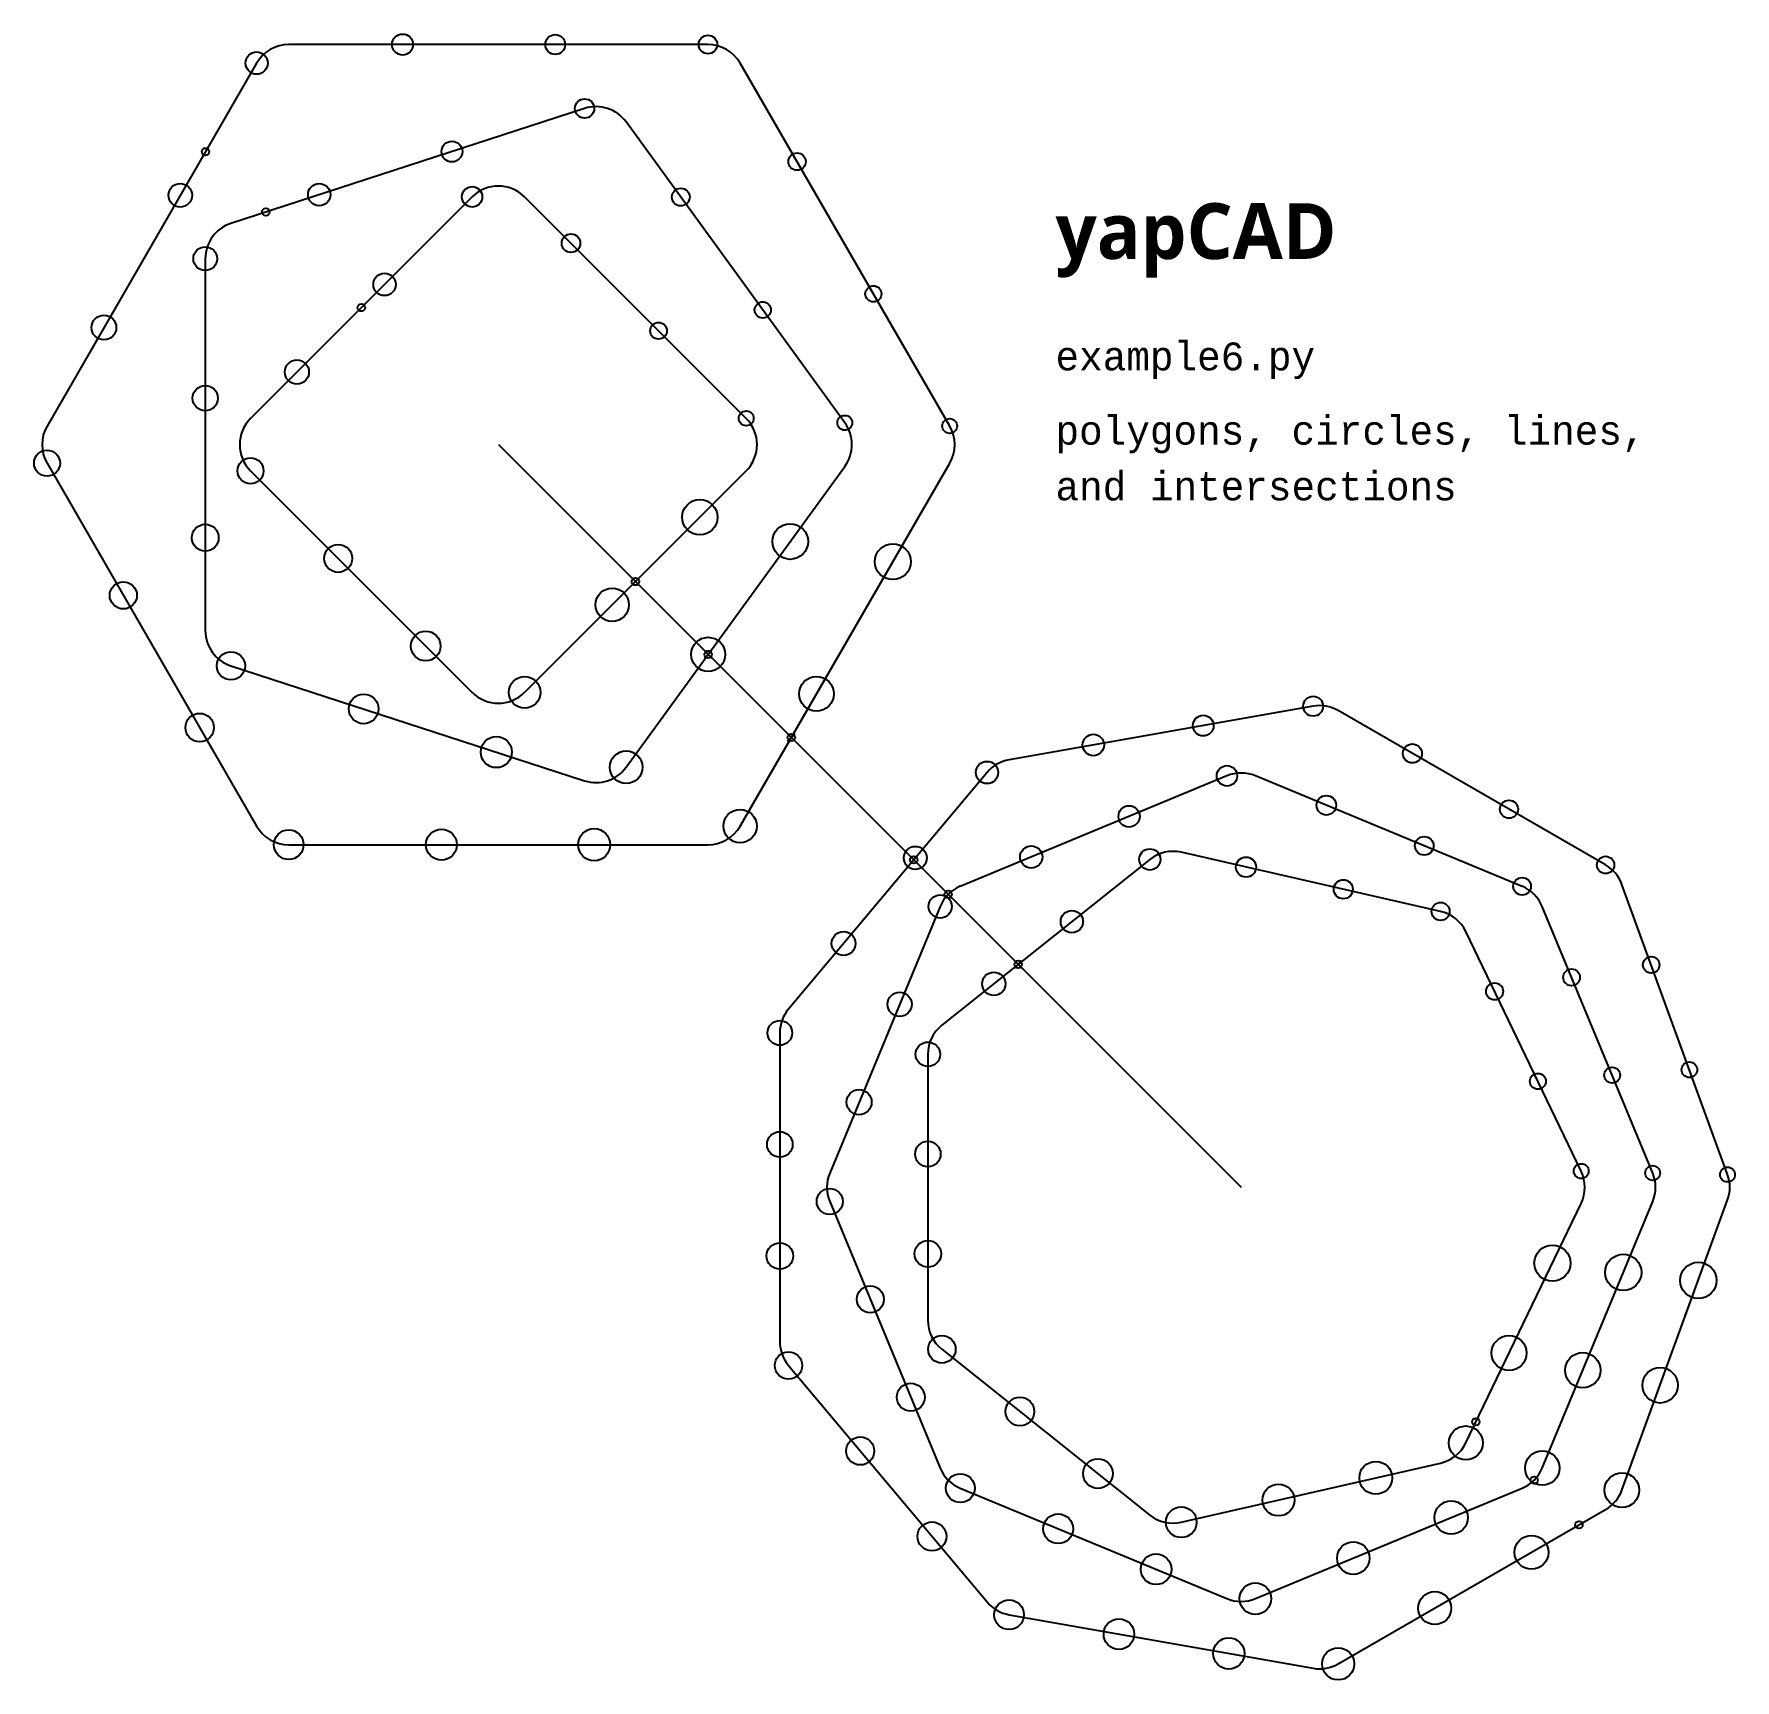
# Model space of a CAD drawing. Header units: metres. Extents: x -22.5 to 23.3, y -23.3 to 21.1.
import ezdxf

# ---------------------------------------------------------------- set-up
doc = ezdxf.new("R2010")
doc.units = ezdxf.units.M
for name, color, linetype in [('DOCUMENTATION', 2, 'Continuous'), ('DRILLS', 4, 'Continuous'), ('PATHS', 7, 'Continuous')]:
    doc.layers.add(name, color=color, linetype=linetype)
doc.styles.add('LiberationMono', font='LiberationMono-Regular.ttf')
doc.styles.add('OpenSans-Bold', font='OpenSans-Bold.ttf')

msp = doc.modelspace()

# ---------------------------------------------------------------- linework, layer by layer
at = {"layer": 'DOCUMENTATION', "linetype": 'Continuous'}
for p, q in [((-6.411, 6.211), (-6.211, 6.411)), ((-6.411, 6.411), (-6.211, 6.211)), ((-4.45, 4.25), (-4.25, 4.45)), ((-4.45, 4.45), (-4.25, 4.25)), ((-2.213, 2.013), (-2.013, 2.213)), ((-2.213, 2.213), (-2.013, 2.013)), ((1.083, -1.283), (1.283, -1.083)), ((1.083, -1.083), (1.283, -1.283)), ((2.012, -2.212), (2.212, -2.012)), ((2.012, -2.012), (2.212, -2.212)), ((3.897, -4.097), (4.097, -3.897)), ((3.897, -3.897), (4.097, -4.097))]:
    msp.add_line(p, q, dxfattribs=at)
for centre in [(-17.887, 17.887), (-16.263, 16.263), (-13.689, 13.689), (-6.311, 6.311), (-4.35, 4.35), (-2.113, 2.113), (1.183, -1.183), (2.112, -2.112), (3.997, -3.997), (16.319, -16.319), (17.888, -17.888), (19.093, -19.093)]:
    msp.add_circle(centre, 0.1, dxfattribs=at)
at = {"layer": 'DRILLS', "linetype": 'Continuous'}
for centre, radius in [((-12.579, 20.774), 0.283), ((-8.468, 20.774), 0.267), ((-4.357, 20.774), 0.25), ((-16.509, 20.274), 0.3), ((-7.677, 19.052), 0.26), ((-11.25, 17.891), 0.28), ((-1.959, 17.621), 0.233), ((-18.565, 16.714), 0.317), ((-14.823, 16.731), 0.3), ((-10.707, 16.672), 0.275), ((-5.089, 16.666), 0.24), ((-8.045, 15.424), 0.25), ((-17.891, 15.007), 0.32), ((-13.065, 14.313), 0.3), ((0.097, 14.06), 0.217), ((-2.881, 13.627), 0.22), ((-20.62, 13.153), 0.333), ((-5.687, 13.065), 0.225), ((-15.424, 11.955), 0.325), ((-17.891, 11.25), 0.34), ((-3.328, 10.707), 0.2), ((-0.673, 10.588), 0.2), ((2.152, 10.5), 0.2), ((-22.152, 9.5), 0.35), ((-16.672, 9.293), 0.35), ((-4.576, 8.045), 0.475), ((-17.891, 7.493), 0.36), ((-2.142, 7.39), 0.48), ((0.62, 6.847), 0.483), ((-14.313, 6.935), 0.375), ((-20.097, 5.94), 0.367), ((-6.935, 5.687), 0.45), ((-11.955, 4.576), 0.4), ((-4.35, 4.35), 0.46), ((-17.2, 4.042), 0.38), ((-9.293, 3.328), 0.425), ((-1.435, 3.286), 0.467), ((-13.627, 2.881), 0.4), ((11.937, 2.955), 0.267), ((-18.041, 2.379), 0.383), ((8.978, 2.433), 0.278), ((-10.055, 1.72), 0.42), ((6.02, 1.911), 0.289), ((14.608, 1.683), 0.256), ((-6.559, 1.311), 0.44), ((3.157, 1.169), 0.3), ((9.617, 1.079), 0.275), ((12.292, 0.288), 0.263), ((-3.491, -0.274), 0.45), ((6.982, -0.013), 0.287), ((17.209, 0.181), 0.244), ((-15.643, -0.774), 0.4), ((-11.532, -0.774), 0.417), ((-7.421, -0.774), 0.433), ((1.226, -1.132), 0.311), ((4.347, -1.105), 0.3), ((7.54, -1.172), 0.286), ((14.928, -0.804), 0.25), ((10.13, -1.377), 0.271), ((19.811, -1.321), 0.233), ((12.749, -1.975), 0.257), ((17.563, -1.896), 0.238), ((1.896, -2.437), 0.312), ((5.44, -2.847), 0.3), ((15.368, -2.573), 0.243), ((-0.705, -3.434), 0.322), ((18.895, -4.347), 0.225), ((21.039, -4.012), 0.222), ((3.339, -4.522), 0.314), ((16.823, -4.725), 0.229), ((0.804, -5.072), 0.325), ((-2.422, -5.843), 0.333), ((1.564, -6.419), 0.329), ((19.987, -6.982), 0.213), ((22.067, -6.835), 0.211), ((17.988, -7.146), 0.214), ((-0.288, -7.708), 0.338), ((-2.422, -8.847), 0.344), ((1.564, -9.106), 0.343), ((19.154, -9.566), 0.2), ((21.079, -9.617), 0.2), ((23.094, -9.658), 0.2), ((-1.079, -10.383), 0.35), ((1.564, -11.792), 0.357), ((-2.422, -11.851), 0.356), ((18.378, -12.046), 0.486), ((20.288, -12.292), 0.487), ((22.306, -12.509), 0.489), ((0.013, -13.018), 0.363), ((1.941, -14.363), 0.371), ((17.212, -14.466), 0.471), ((-2.188, -14.8), 0.367), ((19.196, -14.928), 0.475), ((21.278, -15.332), 0.478), ((1.105, -15.653), 0.375), ((4.041, -16.038), 0.386), ((16.047, -16.886), 0.457), ((-0.257, -17.101), 0.378), ((6.142, -17.712), 0.4), ((13.624, -17.825), 0.443), ((18.104, -17.563), 0.463), ((2.437, -18.104), 0.388), ((20.251, -18.155), 0.467), ((11.005, -18.423), 0.429), ((8.386, -19.021), 0.414), ((15.653, -18.895), 0.45), ((1.674, -19.402), 0.389), ((5.072, -19.196), 0.4), ((13.018, -19.987), 0.438), ((17.814, -19.832), 0.456), ((7.708, -20.288), 0.412), ((10.383, -21.079), 0.425), ((15.212, -21.334), 0.444), ((3.749, -21.511), 0.4), ((6.708, -22.033), 0.411), ((9.666, -22.554), 0.422), ((12.611, -22.836), 0.433)]:
    msp.add_circle(centre, radius, dxfattribs=at)
at = {"layer": 'PATHS', "linetype": 'Continuous'}
for p, q in [((-4.357, 20.774), (-15.643, 20.774)), ((-16.509, 20.274), (-22.152, 10.5)), ((2.152, 10.5), (-3.491, 20.274)), ((-7.677, 19.052), (-17.2, 15.958)), ((-0.673, 10.588), (-6.559, 18.689)), ((-10.707, 16.672), (-16.672, 10.707)), ((-3.328, 10.707), (-9.293, 16.672)), ((-17.891, 15.007), (-17.891, 4.993)), ((-10, 10), (10, -10)), ((-22.152, 9.5), (-16.509, -0.274)), ((-16.672, 9.293), (-10.707, 3.328)), ((-9.293, 3.328), (-3.328, 9.293)), ((-6.559, 1.311), (-0.673, 9.412)), ((-3.491, -0.274), (2.152, 9.5)), ((-17.2, 4.042), (-7.677, 0.948)), ((11.937, 2.955), (3.749, 1.511)), ((19.811, -1.321), (12.611, 2.836)), ((3.157, 1.169), (-2.188, -5.2)), ((9.617, 1.079), (2.437, -1.896)), ((17.563, -1.896), (10.383, 1.079)), ((-15.643, -0.774), (-4.357, -0.774)), ((7.54, -1.172), (1.941, -5.637)), ((15.368, -2.573), (8.386, -0.979)), ((23.094, -9.658), (20.251, -1.845)), ((1.896, -2.437), (-1.079, -9.617)), ((21.079, -9.617), (18.104, -2.437)), ((19.154, -9.566), (16.047, -3.114)), ((-2.422, -5.843), (-2.422, -14.157)), ((1.564, -6.419), (1.564, -13.581)), ((-1.079, -10.383), (1.896, -17.563)), ((16.047, -16.886), (19.154, -10.434)), ((18.104, -17.563), (21.079, -10.383)), ((20.251, -18.155), (23.094, -10.342)), ((1.941, -14.363), (7.54, -18.828)), ((-2.188, -14.8), (3.157, -21.169)), ((8.386, -19.021), (15.368, -17.427)), ((2.437, -18.104), (9.617, -21.079)), ((10.383, -21.079), (17.563, -18.104)), ((12.611, -22.836), (19.811, -18.679)), ((3.749, -21.511), (11.937, -22.955))]:
    msp.add_line(p, q, dxfattribs=at)
for centre, start, end in [((-15.643, 19.774), 90, 150), ((-4.357, 19.774), 30, 90), ((-7.368, 18.101), 36, 108), ((-10, 15.964), 45, 135), ((-16.891, 15.007), 108, 180), ((-15.964, 10), 135, 225), ((-4.036, 10), 315, 45), ((-1.482, 10), 324, 36), ((-21.286, 10), 150, 210), ((1.286, 10), 330, 30), ((-16.891, 4.993), 180, 252), ((-10, 4.036), 225, 315), ((12.111, 1.97), 60, 100), ((3.923, 0.526), 100, 140), ((-7.368, 1.899), 252, 324), ((10, 0.155), 67.5, 112.5), ((-15.643, 0.226), 210, 270), ((-4.357, 0.226), 270, 330), ((8.164, -1.954), 77.1429, 128.5714), ((19.311, -2.187), 20, 60), ((2.819, -2.819), 112.5, 157.5), ((17.181, -2.819), 22.5, 67.5), ((15.146, -3.548), 25.7143, 77.1429), ((-1.422, -5.843), 140, 180), ((2.564, -6.419), 128.5714, 180), ((18.253, -10), 334.2857, 25.7143), ((-0.155, -10), 157.5, 202.5), ((20.155, -10), 337.5, 22.5), ((22.155, -10), 340, 20), ((2.564, -13.581), 180, 231.4286), ((-1.422, -14.157), 180, 220), ((15.146, -16.452), 282.8571, 334.2857), ((2.819, -17.181), 202.5, 247.5), ((17.181, -17.181), 292.5, 337.5), ((19.311, -17.813), 300, 340), ((8.164, -18.046), 231.4286, 282.8571), ((3.923, -20.526), 220, 260), ((10, -20.155), 247.5, 292.5), ((12.111, -21.97), 260, 300)]:
    msp.add_arc(centre, 1, start, end, dxfattribs=at)

# ---------------------------------------------------------------- texts
at = {"layer": 'DOCUMENTATION'}
for s, height, style, p in [('yapCAD', 1.5, 'OpenSans-Bold', (5, 15)), ('example6.py', 0.75, 'LiberationMono', (5, 12)), ('polygons, circles, lines,', 0.75, 'LiberationMono', (5, 10)), ('and intersections', 0.75, 'LiberationMono', (5, 8.5))]:
    msp.add_text(s, height=height, dxfattribs=dict(at, style=style)).set_placement(p)

doc.saveas('drawing.dxf')
